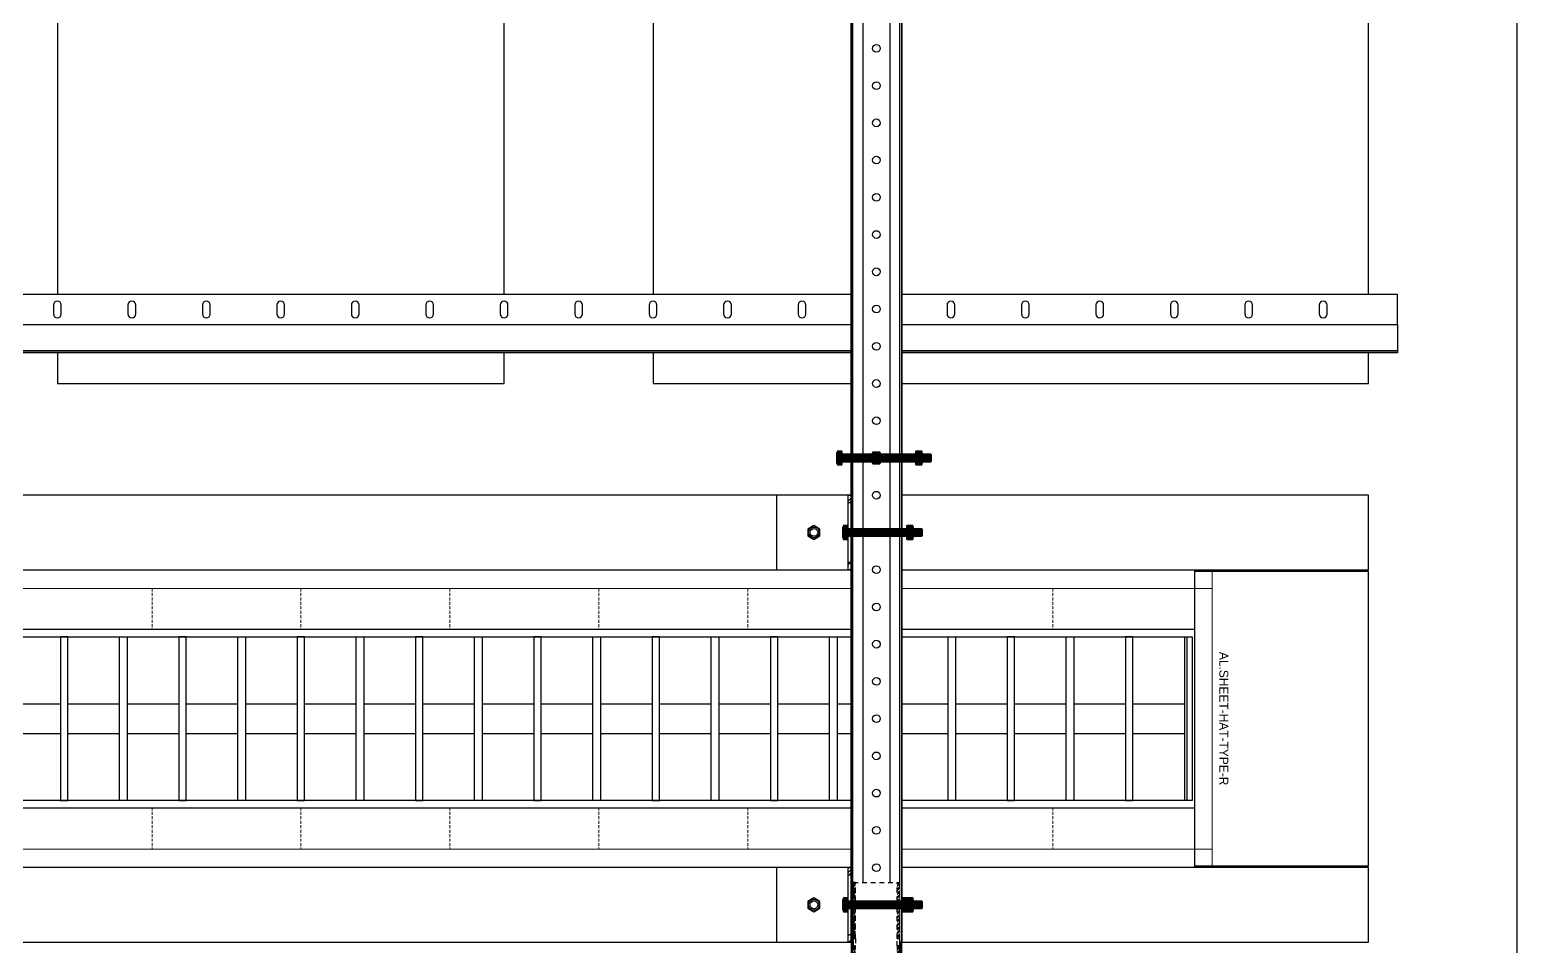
# Model space of a CAD drawing. Header units: millimetres. Extents: x -962357 to -591296, y -223672 to 59420.
# Drawn here: x -727749 to -726750, y -174597 to -173981 of the extents above; entities that cross this region are included whole.
import ezdxf
from ezdxf.enums import TextEntityAlignment as Align

# ---------------------------------------------------------------- set-up
doc = ezdxf.new("R2010")
doc.units = ezdxf.units.MM
doc.linetypes.add('DPA_Hidden 50', pattern=[3, 2, -1])
doc.linetypes.add('TA_HL_000.90000', pattern=[5.85, 3.195, -2.655])
for name, color, linetype in [('000 - H A T C H', 8, 'Continuous'), ('000 - WIPEOUT', 250, 'Continuous'), ('001 - ASCESSORIES', 251, 'Continuous'), ('A04_TUBE SERIES', 2, 'Continuous'), ('A11_ALU.SOLID SHEET', 2, 'Continuous')]:
    doc.layers.add(name, color=color, linetype=linetype)
doc.layers.add('A-GLAZ-CURT', color=2, linetype='Continuous', lineweight=9)
pattern_1 = [(135, (45431.8018, -77824.1695), (-1.325825215, -1.325825215), []), (135, (45431.8018, -77823.2856), (-1.325825215, -1.325825215), [])]
pattern_2 = [(110, (-0.5, 0), (-0.939693, -0.34202), []), (110, (-0.2012, 0.6409), (-0.939693, -0.34202), [1.25, -0.25, 0, -0.25])]

# ---------------------------------------------------------------- blocks, each defined once
blk = doc.blocks.new('*U4863')
at = {"color": 3}
blk.add_wipeout([(-875, -50), (875, -50), (875, -350), (-875, -350)], dxfattribs=at).dxf.layer = '000 - WIPEOUT'
at = {"layer": 'A11_ALU.SOLID SHEET', "color": 0, "linetype": 'ByBlock'}
blk.add_lwpolyline([(-875, -350), (875, -350), (875, -50), (-875, -50)], close=True, dxfattribs=at)
blk = doc.blocks.new('*U4869')
blk.add_wipeout([(875, 250), (875, 730.5), (-875, 730.5), (-875, 250)]).dxf.layer = '000 - WIPEOUT'
at = {"layer": 'A11_ALU.SOLID SHEET', "color": 0}
blk.add_lwpolyline([(875, 250), (875, 730.5), (-875, 730.5), (-875, 250)], close=True, dxfattribs=at)
blk = doc.blocks.new('*U4621')
at = {"color": 1}
blk.add_wipeout([(600, -60), (-600, -60), (-600, 60), (600, 60)], dxfattribs=at).dxf.layer = '000 - WIPEOUT'
at = {"layer": '001 - ASCESSORIES', "color": 0}
blk.add_lwpolyline([(600, -60), (-600, -60), (-600, 60), (600, 60)], close=True, dxfattribs=at)
at = {"layer": '001 - ASCESSORIES'}
for points in [[(595, -55), (-595, -55), (-595, 55), (595, 55)], [(-161.43, -55), (-156.43, -55), (-156.43, 55), (-161.43, 55)], [(-116.7, -55), (-121.7, -55), (-121.7, 55), (-116.7, 55)], [(-81.97, -55), (-76.97, -55), (-76.97, 55), (-81.97, 55)], [(-37.23, -55), (-42.23, -55), (-42.23, 55), (-37.23, 55)], [(-2.5, -55), (2.5, -55), (2.5, 55), (-2.5, 55)], [(42.23, -55), (37.23, -55), (37.23, 55), (42.23, 55)], [(76.97, -55), (81.97, -55), (81.97, 55), (76.97, 55)], [(121.7, -55), (116.7, -55), (116.7, 55), (121.7, 55)], [(156.43, -55), (161.43, -55), (161.43, 55), (156.43, 55)], [(201.17, -55), (196.17, -55), (196.17, 55), (201.17, 55)], [(235.9, -55), (240.9, -55), (240.9, 55), (235.9, 55)], [(280.63, -55), (275.63, -55), (275.63, 55), (280.63, 55)], [(315.37, -55), (320.37, -55), (320.37, 55), (315.37, 55)], [(360.1, -55), (355.1, -55), (355.1, 55), (360.1, 55)], [(394.83, -55), (399.83, -55), (399.83, 55), (394.83, 55)], [(439.57, -55), (434.57, -55), (434.57, 55), (439.57, 55)], [(474.3, -55), (479.3, -55), (479.3, 55), (474.3, 55)], [(519.03, -55), (514.03, -55), (514.03, 55), (519.03, 55)], [(553.77, -55), (558.77, -55), (558.77, 55), (553.77, 55)], [(598.5, -55), (593.5, -55), (593.5, 55), (598.5, 55)]]:
    blk.add_lwpolyline(points, close=True, dxfattribs=at)
for points in [[(-196.17, 10), (-161.43, 10)], [(-156.43, 10), (-121.7, 10)], [(-116.7, 10), (-81.97, 10)], [(-76.97, 10), (-42.23, 10)], [(-37.23, 10), (-2.5, 10)], [(2.5, 10), (37.23, 10)], [(42.23, 10), (76.97, 10)], [(81.97, 10), (116.7, 10)], [(121.7, 10), (156.43, 10)], [(161.43, 10), (196.17, 10)], [(201.17, 10), (235.9, 10)], [(240.9, 10), (275.63, 10)], [(280.63, 10), (315.37, 10)], [(320.37, 10), (355.1, 10)], [(360.1, 10), (394.83, 10)], [(399.83, 10), (434.57, 10)], [(439.57, 10), (474.3, 10)], [(479.3, 10), (514.03, 10)], [(519.03, 10), (553.77, 10)], [(558.77, 10), (593.5, 10)], [(-196.17, -10), (-161.43, -10)], [(-156.43, -10), (-121.7, -10)], [(-116.7, -10), (-81.97, -10)], [(-76.97, -10), (-42.23, -10)], [(-37.23, -10), (-2.5, -10)], [(2.5, -10), (37.23, -10)], [(42.23, -10), (76.97, -10)], [(81.97, -10), (116.7, -10)], [(121.7, -10), (156.43, -10)], [(161.43, -10), (196.17, -10)], [(201.17, -10), (235.9, -10)], [(240.9, -10), (275.63, -10)], [(280.63, -10), (315.37, -10)], [(320.37, -10), (355.1, -10)], [(360.1, -10), (394.83, -10)], [(399.83, -10), (434.57, -10)], [(439.57, -10), (474.3, -10)], [(479.3, -10), (514.03, -10)], [(519.03, -10), (553.77, -10)], [(558.77, -10), (593.5, -10)]]:
    blk.add_lwpolyline(points, dxfattribs=at)
blk = doc.blocks.new('*U4851')
blk.add_attdef('EXTR.OVL-LENGTH_', (-25, -59.09), '', height=5)
blk.add_wipeout([(-25, 0), (25, 0), (25, 1682.25), (-25, 1682.25)]).dxf.layer = '000 - WIPEOUT'
at = {"layer": 'A04_TUBE SERIES', "color": 0}
blk.add_lwpolyline([(-25, 0), (25, 0), (25, 1682.25), (-25, 1682.25)], close=True, dxfattribs=at)
blk = doc.blocks.new('*U4852')
blk.add_attdef('EXTR.OVL-LENGTH_', (-25, -59.09), '', height=5)
blk.add_wipeout([(-25, 0), (25, 0), (25, 1682.25), (-25, 1682.25)]).dxf.layer = '000 - WIPEOUT'
at = {"layer": 'A04_TUBE SERIES', "color": 0}
blk.add_lwpolyline([(-25, 0), (25, 0), (25, 1682.25), (-25, 1682.25)], close=True, dxfattribs=at)
blk = doc.blocks.new('*U4888')
at = {"layer": 'A11_ALU.SOLID SHEET', "color": 0}
blk.add_lwpolyline([(117, -98.8), (117, 98.8), (0, 98.8), (0, -98.8)], close=True, dxfattribs=at)
at = {"layer": 'Defpoints', "color": 250}
blk.add_point((0, 0), dxfattribs=at)
blk.add_text('AL.SHEET-HAT-TYPE-R', height=6, rotation=270, dxfattribs=at).set_placement((15, 0), align=Align.BOTTOM_CENTER)
blk = doc.blocks.new('*U4925')
blk.add_wipeout([(-800, 0), (800, 0), (800, 39), (-800, 39)]).dxf.layer = '000 - WIPEOUT'
at = {"color": 2}
blk.add_lwpolyline([(-800, 39), (800, 39), (800, 37.8), (-800, 37.8)], close=True, dxfattribs=at)
at = {"color": 1}
blk.add_lwpolyline([(-800, 37.8), (800, 37.8), (800, 20), (-800, 20)], close=True, dxfattribs=at)
blk.add_lwpolyline([(-800, 0), (800, 0), (800, 20), (-800, 20)], close=True)
for points in [[(-747.4, 13, 1), (-752.6, 13), (-752.6, 7, 1), (-747.4, 7)], [(-697.4, 13, 1), (-702.6, 13), (-702.6, 7, 1), (-697.4, 7)], [(-647.4, 13, 1), (-652.6, 13), (-652.6, 7, 1), (-647.4, 7)], [(-597.4, 13, 1), (-602.6, 13), (-602.6, 7, 1), (-597.4, 7)], [(-547.4, 13, 1), (-552.6, 13), (-552.6, 7, 1), (-547.4, 7)], [(-497.4, 13, 1), (-502.6, 13), (-502.6, 7, 1), (-497.4, 7)], [(-447.4, 13, 1), (-452.6, 13), (-452.6, 7, 1), (-447.4, 7)], [(-397.4, 13, 1), (-402.6, 13), (-402.6, 7, 1), (-397.4, 7)], [(-347.4, 13, 1), (-352.6, 13), (-352.6, 7, 1), (-347.4, 7)], [(-297.4, 13, 1), (-302.6, 13), (-302.6, 7, 1), (-297.4, 7)], [(-247.4, 13, 1), (-252.6, 13), (-252.6, 7, 1), (-247.4, 7)], [(-197.4, 13, 1), (-202.6, 13), (-202.6, 7, 1), (-197.4, 7)], [(-147.4, 13, 1), (-152.6, 13), (-152.6, 7, 1), (-147.4, 7)], [(-97.4, 13, 1), (-102.6, 13), (-102.6, 7, 1), (-97.4, 7)], [(-47.4, 13, 1), (-52.6, 13), (-52.6, 7, 1), (-47.4, 7)], [(2.6, 13, 1), (-2.6, 13), (-2.6, 7, 1), (2.6, 7)], [(52.6, 13, 1), (47.4, 13), (47.4, 7, 1), (52.6, 7)], [(102.6, 13, 1), (97.4, 13), (97.4, 7, 1), (102.6, 7)]]:
    blk.add_lwpolyline(points, format="xyb", close=True, dxfattribs=at)
blk = doc.blocks.new('000 - ASSCESSORIES_FAMELINE_GALV.BRACKET_FITTING_U-PROFILE_CC-01_TOP_VIEW')
at = {"color": 6}
blk.add_wipeout([(1500, -17), (-1500, -17), (-1500, 17), (1500, 17)], dxfattribs=at).dxf.layer = '000 - WIPEOUT'
at = {"layer": '001 - ASCESSORIES', "color": 0, "linetype": 'ByBlock'}
for p, q in [((1500, 15.8), (-1500, 15.8)), ((1500, -15.8), (-1500, -15.8))]:
    blk.add_line(p, q, dxfattribs=at)
at = {"layer": '001 - ASCESSORIES', "color": 1}
blk.add_lwpolyline([(1500, 17), (1500, -17), (-1500, -17), (-1500, 17)], close=True, dxfattribs=at)
at = {"layer": '001 - ASCESSORIES', "color": 0, "linetype": 'ByBlock'}
for points in [[(-1500, 17), (-1500, 9), (1500, 9), (1500, 17)], [(-1500, -9), (-1500, -17), (1500, -17), (1500, -9)]]:
    blk.add_lwpolyline(points, close=True, dxfattribs=at)
at = {"layer": '001 - ASCESSORIES', "color": 1, "linetype": 'Continuous'}
for centre in [(900, 0), (925, 0), (950, 0), (975, 0), (1000, 0), (1025, 0), (1050, 0), (1075, 0), (1100, 0), (1125, 0), (1150, 0), (1175, 0), (1200, 0), (1225, 0), (1250, 0), (1275, 0), (1300, 0), (1325, 0), (1350, 0), (1375, 0), (1400, 0), (1425, 0), (1450, 0), (1475, 0), (1500, 0)]:
    blk.add_circle(centre, 2.6, dxfattribs=at)
blk = doc.blocks.new('000 - ASSCESSORIES_FAMELINE_GALV._SPICE-FOR_CC-01_TOP_VIEW')
blk.add_wipeout([(-40, 15.5), (40, 15.5), (40, -15.5), (-40, -15.5)]).dxf.layer = '000 - WIPEOUT'
at = {"layer": '000 - H A T C H'}
h = blk.add_hatch(dxfattribs=at)
h.set_pattern_fill('ANSI32', color=8, scale=5, angle=90)
h.set_pattern_definition(pattern_1)
h.paths.add_polyline_path([(-27.5, 14), (-27.5, 15.5), (-40, 15.5), (-40, 14)])
h.paths.add_polyline_path([(-2.5, 14), (-2.5, 15.5), (-22.5, 15.5), (-22.5, 14)])
h.paths.add_polyline_path([(27.5, 15.5), (27.5, 14), (40, 14), (40, 15.5)])
h.paths.add_polyline_path([(22.5, 14), (22.5, 15.5), (2.5, 15.5), (2.5, 14)])
h = blk.add_hatch(dxfattribs=at)
h.set_pattern_fill('ANSI32', color=8, scale=5, angle=90)
h.set_pattern_definition(pattern_1)
h.paths.add_polyline_path([(-27.5, -15.5), (-27.5, -14), (-40, -14), (-40, -15.5)])
h.paths.add_polyline_path([(-2.5, -15.5), (-2.5, -14), (-22.5, -14), (-22.5, -15.5)])
h.paths.add_polyline_path([(27.5, -14), (27.5, -15.5), (40, -15.5), (40, -14)])
h.paths.add_polyline_path([(22.5, -15.5), (22.5, -14), (2.5, -14), (2.5, -15.5)])
at = {"layer": '001 - ASCESSORIES', "color": 0, "linetype": 'ByBlock'}
for points in [[(-40, 15.5), (40, 15.5), (40, -15.5), (-40, -15.5)], [(-27.5, 14), (-27.5, 15.5), (-40, 15.5), (-40, 14)], [(-27.5, 15.5), (-22.5, 15.5), (-22.5, 14), (-27.5, 14)], [(-2.5, 14), (-2.5, 15.5), (-22.5, 15.5), (-22.5, 14)], [(-2.5, 15.5), (2.5, 15.5), (2.5, 14), (-2.5, 14)], [(22.5, 14), (22.5, 15.5), (2.5, 15.5), (2.5, 14)], [(22.5, 15.5), (27.5, 15.5), (27.5, 14), (22.5, 14)], [(27.5, 15.5), (27.5, 14), (40, 14), (40, 15.5)], [(-27.5, -15.5), (-27.5, -14), (-40, -14), (-40, -15.5)], [(-27.5, -14), (-22.5, -14), (-22.5, -15.5), (-27.5, -15.5)], [(-2.5, -15.5), (-2.5, -14), (-22.5, -14), (-22.5, -15.5)], [(-2.5, -14), (2.5, -14), (2.5, -15.5), (-2.5, -15.5)], [(2.5, -14), (22.5, -14), (22.5, -15.5), (2.5, -15.5)], [(22.5, -14), (27.5, -14), (27.5, -15.5), (22.5, -15.5)], [(27.5, -14), (40, -14), (40, -15.5), (27.5, -15.5)]]:
    blk.add_lwpolyline(points, close=True, dxfattribs=at)
blk = doc.blocks.new('*U4733')
at = {"layer": '001 - ASCESSORIES', "color": 0, "linetype": 'ByBlock', "rotation": 90}
blk.add_blockref('000 - ASSCESSORIES_FAMELINE_GALV._SPICE-FOR_CC-01_TOP_VIEW', (0, 0), dxfattribs=at)
blk = doc.blocks.new('*U4662')
at = {"color": 1}
for p, q in [((-3.46, 4.5), (3.46, 4.5)), ((-3.46, 0), (3.46, 0))]:
    blk.add_line(p, q, dxfattribs=at)
at = {"color": 0}
for points in [[(-2.31, 4.21, 0.249893), (-4.62, 4.21), (-4.62, 0.29, 0.249893), (-2.31, 0.29)], [(2.31, 4.21, 0.062422), (0, 4.5, 0.062422), (-2.31, 4.21), (-2.31, 0.29, 0.061692), (0, 0, 0.061692), (2.31, 0.29)], [(4.62, 4.21, 0.249893), (2.31, 4.21), (2.31, 0.29, 0.249893), (4.62, 0.29)]]:
    blk.add_lwpolyline(points, format="xyb", close=True, dxfattribs=at)
blk = doc.blocks.new('*U4707')
at = {"layer": '000 - H A T C H'}
h = blk.add_hatch(color=250, dxfattribs=at)
h.dxf.hatch_style = 1
edge = h.paths.add_edge_path()
edge.add_line((0.29, 4.62), (4.21, 4.62))
edge.add_arc((2.05, 3.46), 2.45, 0, 28.06093, ccw=False)
edge.add_line((4.5, 3.46), (4.5, 0.01))
edge.add_arc((-4.86, 0), 9.36, -0.02392, 0.02392, ccw=False)
edge.add_line((4.5, 0), (4.5, 0))
edge.add_arc((-4.86, 0), 9.36, -0.02392, 0.02392, ccw=False)
edge.add_line((4.5, -0.01), (4.5, -3.46))
edge.add_arc((2.05, -3.46), 2.45, -28.06093, 0, ccw=False)
edge.add_line((4.21, -4.62), (0.29, -4.62))
edge.add_arc((2.45, -3.46), 2.45, 180, 208.06093, ccw=False)
edge.add_line((0, -3.46), (0, 3.46))
edge.add_arc((2.45, 3.46), 2.45, 151.93907, 180, ccw=False)
at = {"layer": '001 - ASCESSORIES', "color": 0, "rotation": 270}
blk.add_blockref('*U4662', (0, 0), dxfattribs=at)
blk = doc.blocks.new('*U4682')
at = {"color": 1}
for p, q in [((-3.46, 3.5), (3.46, 3.5)), ((-3.46, 0), (3.46, 0))]:
    blk.add_line(p, q, dxfattribs=at)
at = {"color": 0}
for points in [[(-2.31, 3.21, 0.249855), (-4.62, 3.21), (-4.62, 0.29, 0.249855), (-2.31, 0.29)], [(2.31, 3.21, 0.062432), (0, 3.5, 0.062432), (-2.31, 3.21), (-2.31, 0.29, 0.061701), (0, 0, 0.061701), (2.31, 0.29)], [(4.62, 3.21, 0.249855), (2.31, 3.21), (2.31, 0.29, 0.249855), (4.62, 0.29)]]:
    blk.add_lwpolyline(points, format="xyb", close=True, dxfattribs=at)
blk = doc.blocks.new('*U4693')
at = {"layer": '000 - H A T C H'}
h = blk.add_hatch(dxfattribs=at)
h.set_pattern_fill('ANSI35', color=8, scale=4, angle=65)
h.set_pattern_definition(pattern_2)
h.paths.add_polyline_path([(0, -2.5), (44.5, -2.5), (44.5, 2.5), (0, 2.5)])
at = {"color": 8}
blk.add_line((44.5, -2.5), (44.5, 2.5), dxfattribs=at)
at = {"color": 1}
blk.add_lwpolyline([(44.5, 2.5), (0, 2.5), (0, -2.5), (44.5, -2.5), (45, -2), (45, 2)], close=True, dxfattribs=at)
blk = doc.blocks.new('*U4734')
at = {"layer": '000 - H A T C H'}
h = blk.add_hatch(color=250, dxfattribs=at)
h.dxf.hatch_style = 1
edge = h.paths.add_edge_path()
edge.add_line((-0.29, -4.62), (-3.21, -4.62))
edge.add_arc((-1.05, -3.46), 2.45, 180, 208.05689, ccw=False)
edge.add_line((-3.5, -3.46), (-3.5, -0.01))
edge.add_arc((5.86, 0), 9.36, 179.97608, 180.02392, ccw=False)
edge.add_line((-3.5, 0), (-3.5, 0))
edge.add_arc((5.86, 0), 9.36, 179.97608, 180.02392, ccw=False)
edge.add_line((-3.5, 0.01), (-3.5, 3.46))
edge.add_arc((-1.05, 3.46), 2.45, 151.94311, 180, ccw=False)
edge.add_line((-3.21, 4.62), (-0.29, 4.62))
edge.add_arc((-2.45, 3.46), 2.45, 360, 388.05689, ccw=False)
edge.add_line((0, 3.46), (0, -3.46))
edge.add_arc((-2.45, -3.46), 2.45, 331.94311, 360, ccw=False)
blk.add_blockref('*U4693', (0, 0))
at = {"layer": '001 - ASCESSORIES', "rotation": 90}
blk.add_blockref('*U4682', (0, 0), dxfattribs=at)
blk = doc.blocks.new('*U4735')
at = {"layer": '001 - ASCESSORIES', "rotation": 270}
for name, p in [('*U4734', (0, 0)), ('*U4707', (0, -37.2))]:
    blk.add_blockref(name, p, dxfattribs=at)
blk = doc.blocks.new('*U4907')
at = {"layer": '001 - ASCESSORIES'}
blk.add_lwpolyline([(2020, 17), (1500, 17), (1500, -17), (2020, -17)], close=True, dxfattribs=at)
at = {"layer": '001 - ASCESSORIES', "color": 0}
blk.add_lwpolyline([(2020, 16.2), (1500, 16.2), (1500, -16.2), (2020, -16.2)], close=True, dxfattribs=at)
at = {"layer": '001 - ASCESSORIES', "color": 0, "linetype": 'ByBlock'}
blk.add_blockref('000 - ASSCESSORIES_FAMELINE_GALV.BRACKET_FITTING_U-PROFILE_CC-01_TOP_VIEW', (0, 0), dxfattribs=at)
at = {"layer": '001 - ASCESSORIES', "linetype": 'TA_HL_000.90000', "rotation": 90}
blk.add_blockref('*U4733', (1500, 0), dxfattribs=at)
blk.add_blockref('*U4735', (1475, 17))
blk = doc.blocks.new('*U4663')
at = {"layer": '001 - ASCESSORIES', "color": 0}
blk.add_lwpolyline([(4.62, 0), (2.31, 4), (-2.31, 4), (-4.62, 0), (-2.31, -4), (2.31, -4)], close=True, dxfattribs=at)
at = {"layer": '001 - ASCESSORIES', "color": 8}
blk.add_circle((0, 0), 3.85, dxfattribs=at)
at = {"layer": '001 - ASCESSORIES', "color": 0}
blk.add_circle((0, 0), 2.6, dxfattribs=at)
blk = doc.blocks.new('*U4664')
at = {"layer": '000 - H A T C H'}
h = blk.add_hatch(color=250, dxfattribs=at)
h.dxf.hatch_style = 1
h.paths.add_polyline_path([(4, -2.31), (4, 2.31), (0, 4.62), (-4, 2.31), (-4, -2.31), (0, -4.62)])
h.paths.add_polyline_path([(0, -2.6, -1), (0, 2.6, -1)], flags=16)
at = {"layer": '001 - ASCESSORIES', "color": 0, "rotation": 270}
blk.add_blockref('*U4663', (0, 0), dxfattribs=at)
blk = doc.blocks.new('*U4696')
at = {"layer": '000 - H A T C H'}
h = blk.add_hatch(dxfattribs=at)
h.set_pattern_fill('ANSI35', color=8, scale=4, angle=65)
h.set_pattern_definition(pattern_2)
h.paths.add_polyline_path([(0, -2.5), (59.5, -2.5), (59.5, 2.5), (0, 2.5)])
at = {"color": 8}
blk.add_line((59.5, -2.5), (59.5, 2.5), dxfattribs=at)
at = {"color": 1}
blk.add_lwpolyline([(59.5, 2.5), (0, 2.5), (0, -2.5), (59.5, -2.5), (60, -2), (60, 2)], close=True, dxfattribs=at)
blk = doc.blocks.new('*U4748')
at = {"layer": '000 - H A T C H'}
h = blk.add_hatch(color=250, dxfattribs=at)
h.dxf.hatch_style = 1
edge = h.paths.add_edge_path()
edge.add_line((-0.29, -4.62), (-3.21, -4.62))
edge.add_arc((-1.05, -3.46), 2.45, 180, 208.05689, ccw=False)
edge.add_line((-3.5, -3.46), (-3.5, -0.01))
edge.add_arc((5.86, 0), 9.36, 179.97608, 180.02392, ccw=False)
edge.add_line((-3.5, 0), (-3.5, 0))
edge.add_arc((5.86, 0), 9.36, 179.97608, 180.02392, ccw=False)
edge.add_line((-3.5, 0.01), (-3.5, 3.46))
edge.add_arc((-1.05, 3.46), 2.45, 151.94311, 180, ccw=False)
edge.add_line((-3.21, 4.62), (-0.29, 4.62))
edge.add_arc((-2.45, 3.46), 2.45, 360, 388.05689, ccw=False)
edge.add_line((0, 3.46), (0, -3.46))
edge.add_arc((-2.45, -3.46), 2.45, 331.94311, 360, ccw=False)
blk.add_blockref('*U4696', (0, 0))
at = {"layer": '001 - ASCESSORIES', "rotation": 90}
blk.add_blockref('*U4682', (0, 0), dxfattribs=at)
blk = doc.blocks.new('*U4821')
at = {"layer": '001 - ASCESSORIES'}
blk.add_blockref('*U4748', (-23, 0), dxfattribs=at)
at = {"layer": '001 - ASCESSORIES', "color": 2}
for rotation in [90, 90, 270, 270]:
    blk.add_blockref('*U4664', (0, 0), dxfattribs=dict(at, rotation=rotation))
at = {"layer": '001 - ASCESSORIES', "color": 1}
blk.add_blockref('*U4707', (26.2, 0), dxfattribs=at)
blk = doc.blocks.new('000 - ASSCESSORIES_FAMELINE_AL.EXTR._L-PROFILE_50x68mm._non-code_TOP_VIEW')
blk.add_wipeout([(-50, -25), (0, -25), (0, 25), (-50, 25)]).dxf.layer = '000 - WIPEOUT'
at = {"layer": '000 - H A T C H'}
h = blk.add_hatch(dxfattribs=at)
h.set_pattern_fill('ANSI32', color=8, scale=0.5)
h.set_pattern_definition([(45, (-14193.569, 11847.092), (-3.367596, 3.367596), []), (45, (-14191.324, 11847.092), (-3.367596, 3.367596), [])])
h.paths.add_polyline_path([(-2, 20), (0, 20), (0, 25), (-2, 25)])
h.paths.add_polyline_path([(0, -20), (-2, -20), (-2, -25), (0, -25)])
at = {"layer": '001 - ASCESSORIES', "color": 0}
for p, q in [((0, 20), (-2, 20)), ((-2, -20), (0, -20))]:
    blk.add_line(p, q, dxfattribs=at)
at = {"layer": '001 - ASCESSORIES', "color": 1}
blk.add_line((-2, -20), (-2, 20), dxfattribs=at)
at = {"layer": '001 - ASCESSORIES'}
blk.add_lwpolyline([(-50, -25), (0, -25), (0, 25), (-50, 25)], close=True, dxfattribs=at)
at = {"layer": '001 - ASCESSORIES', "color": 0}
for points in [[(-2, 25), (0, 25), (0, 20), (-2, 20)], [(-2, -20), (0, -20), (0, -25), (-2, -25)]]:
    blk.add_lwpolyline(points, close=True, dxfattribs=at)
at = {"layer": '001 - ASCESSORIES', "color": 1}
blk.add_circle((-25, 0), 2.6, dxfattribs=at)
blk = doc.blocks.new('*U4738')
at = {"layer": '001 - ASCESSORIES', "color": 0}
blk.add_blockref('000 - ASSCESSORIES_FAMELINE_AL.EXTR._L-PROFILE_50x68mm._non-code_TOP_VIEW', (0, 0), dxfattribs=at)
blk = doc.blocks.new('*U4683')
blk.add_circle((0, 0), 3.66)
at = {"layer": '001 - ASCESSORIES', "color": 0}
blk.add_lwpolyline([(4.62, 0), (2.31, 4), (-2.31, 4), (-4.62, 0), (-2.31, -4), (2.31, -4)], close=True, dxfattribs=at)
at = {"layer": '001 - ASCESSORIES', "color": 8}
blk.add_circle((0, 0), 3.85, dxfattribs=at)
blk = doc.blocks.new('*U4715')
at = {"layer": '001 - ASCESSORIES', "rotation": 90}
blk.add_blockref('*U4683', (0, 0), dxfattribs=at)
blk = doc.blocks.new('*U4751')
at = {"layer": '001 - ASCESSORIES'}
blk.add_blockref('*U4715', (0, 0), dxfattribs=at)
blk = doc.blocks.new('*U4694')
at = {"layer": '000 - H A T C H'}
h = blk.add_hatch(dxfattribs=at)
h.set_pattern_fill('ANSI35', color=8, scale=4, angle=65)
h.set_pattern_definition(pattern_2)
h.paths.add_polyline_path([(0, -2.5), (49.5, -2.5), (49.5, 2.5), (0, 2.5)])
at = {"color": 8}
blk.add_line((49.5, -2.5), (49.5, 2.5), dxfattribs=at)
at = {"color": 1}
blk.add_lwpolyline([(49.5, 2.5), (0, 2.5), (0, -2.5), (49.5, -2.5), (50, -2), (50, 2)], close=True, dxfattribs=at)
blk = doc.blocks.new('*U4746')
at = {"layer": '000 - H A T C H'}
h = blk.add_hatch(color=250, dxfattribs=at)
h.dxf.hatch_style = 1
edge = h.paths.add_edge_path()
edge.add_line((-0.29, -4.62), (-3.21, -4.62))
edge.add_arc((-1.05, -3.46), 2.45, 180, 208.05689, ccw=False)
edge.add_line((-3.5, -3.46), (-3.5, -0.01))
edge.add_arc((5.86, 0), 9.36, 179.97608, 180.02392, ccw=False)
edge.add_line((-3.5, 0), (-3.5, 0))
edge.add_arc((5.86, 0), 9.36, 179.97608, 180.02392, ccw=False)
edge.add_line((-3.5, 0.01), (-3.5, 3.46))
edge.add_arc((-1.05, 3.46), 2.45, 151.94311, 180, ccw=False)
edge.add_line((-3.21, 4.62), (-0.29, 4.62))
edge.add_arc((-2.45, 3.46), 2.45, 360, 388.05689, ccw=False)
edge.add_line((0, 3.46), (0, -3.46))
edge.add_arc((-2.45, -3.46), 2.45, 331.94311, 360, ccw=False)
blk.add_blockref('*U4694', (0, 0))
at = {"layer": '001 - ASCESSORIES', "rotation": 90}
blk.add_blockref('*U4682', (0, 0), dxfattribs=at)
blk = doc.blocks.new('*U4752')
at = {"layer": '001 - ASCESSORIES'}
for name, p in [('*U4746', (0, 0)), ('*U4707', (39.2, -0.01))]:
    blk.add_blockref(name, p, dxfattribs=at)
blk = doc.blocks.new('*U4794')
at = {"color": 2}
blk.add_blockref('*U4738', (0, 0), dxfattribs=at)
for name, p in [('*U4751', (-25, 0)), ('*U4752', (-2, 0))]:
    blk.add_blockref(name, p)
blk = doc.blocks.new('*U4956')
blk.add_lwpolyline([(-1246.65, 550), (17930.33, 550), (17930.33, 4315), (-1246.65, 4315)], close=True)
blk.add_blockref('*U4621', (17113.5, 1330.5))
at = {"layer": 'A04_TUBE SERIES', "color": 0, "linetype": 'ByBlock', "rotation": 270}
for name, p in [('*U4851', (16148.25, 1455.5)), ('*U4852', (16148.25, 1205.5))]:
    blk.add_blockref(name, p, dxfattribs=at)
at = {"layer": 'A11_ALU.SOLID SHEET', "color": 0, "linetype": 'ByBlock', "rotation": 90}
blk.add_blockref('*U4863', (16900, 2430.5), dxfattribs=at)
at = {"layer": 'A11_ALU.SOLID SHEET', "color": 0, "linetype": 'ByBlock', "rotation": 270}
blk.add_blockref('*U4869', (17100, 2430.5), dxfattribs=at)
at = {"layer": 'A11_ALU.SOLID SHEET', "color": 1}
blk.add_blockref('*U4888', (17713.5, 1330.5), dxfattribs=at)
at = {"layer": '001 - ASCESSORIES', "linetype": 'ByBlock', "rotation": 180}
blk.add_blockref('*U4925', (17050, 1615.2), dxfattribs=at)
at = {"layer": '001 - ASCESSORIES', "linetype": 'ByBlock', "rotation": 270}
blk.add_blockref('*U4907', (17500, 2680.5), dxfattribs=at)
at = {"layer": '001 - ASCESSORIES', "linetype": 'ByBlock'}
for name, p in [('*U4821', (17500, 1505.5)), ('*U4794', (17483, 1455.5)), ('*U4794', (17483, 1205.5))]:
    blk.add_blockref(name, p, dxfattribs=at)
blk = doc.blocks.new('DPA_CP_Metal Ceiling Luminaire2 - Linear Luminaire-12437131-4160-01 UPPER PLATFORM LEVEL - REFLECTED CEILING PLAN')
at = {"layer": 'A-GLAZ-CURT'}
for p, q in [((-842129.95, 7249.03), (-840929.95, 7249.03)), ((-840929.95, 7249.03), (-842129.95, 7249.03)), ((-842129.95, 7249.03), (-840929.95, 7249.03)), ((-840929.95, 7249.03), (-840929.95, 6974.03)), ((-840929.95, 6974.03), (-840929.95, 7249.03)), ((-840929.95, 7211.53), (-840929.95, 6974.03)), ((-842129.95, 7199.03), (-840929.95, 7199.03)), ((-842129.95, 7024.03), (-840929.95, 7024.03)), ((-840929.95, 6974.03), (-842129.95, 6974.03)), ((-840929.95, 6974.03), (-842129.95, 6974.03)), ((-842129.95, 6974.03), (-840929.95, 6974.03))]:
    blk.add_line(p, q, dxfattribs=at)
at = {"layer": 'A-GLAZ-CURT', "linetype": 'DPA_Hidden 50'}
for p, q in [((-841629.95, 7199.03), (-841629.95, 7024.03)), ((-841529.95, 7199.03), (-841529.95, 7024.03)), ((-841429.95, 7199.03), (-841429.95, 7024.03)), ((-841329.95, 7199.03), (-841329.95, 7024.03)), ((-841229.95, 7199.03), (-841229.95, 7024.03)), ((-841129.95, 7199.03), (-841129.95, 7024.03)), ((-841024.95, 7199.03), (-841024.95, 7024.03))]:
    blk.add_line(p, q, dxfattribs=at)
blk = doc.blocks.new('DPA_CP_Metal Ceiling Panel1 - Horizontal with Gap-13938932-4160-01 UPPER PLATFORM LEVEL - REFLECTED CEILING PLAN')
at = {"layer": 'A-GLAZ-CURT'}
for p, q in [((-726968.95, 4774.03), (-726968.95, 5049.03)), ((-726968.95, 4774.03), (-726968.95, 5049.03)), ((-726968.95, 5049.03), (-726957.04, 5049.03)), ((-726968.95, 5049.03), (-726957.04, 5049.03)), ((-726968.95, 4774.03), (-726968.95, 5049.03)), ((-726957.04, 4774.03), (-726957.04, 5049.03)), ((-726957.04, 5049.03), (-726957.04, 4774.03)), ((-726957.04, 5049.03), (-726957.04, 4774.03)), ((-726968.95, 4999.03), (-726957.04, 4999.03)), ((-726968.95, 4824.03), (-726957.04, 4824.03)), ((-726968.95, 4774.03), (-726957.04, 4774.03)), ((-726957.04, 4774.03), (-726968.95, 4774.03)), ((-726957.04, 4774.03), (-726968.95, 4774.03))]:
    blk.add_line(p, q, dxfattribs=at)
blk = doc.blocks.new('*U701')
at = {"color": 3}
blk.add_wipeout([(-875, -50), (875, -50), (875, -350), (-875, -350)], dxfattribs=at).dxf.layer = '000 - WIPEOUT'
at = {"layer": 'A11_ALU.SOLID SHEET', "color": 0, "linetype": 'ByBlock'}
blk.add_lwpolyline([(-875, -350), (875, -350), (875, -50), (-875, -50)], close=True, dxfattribs=at)
blk = doc.blocks.new('*U481')
blk.add_wipeout([(875, 250), (875, 730.5), (-875, 730.5), (-875, 250)]).dxf.layer = '000 - WIPEOUT'
at = {"layer": 'A11_ALU.SOLID SHEET', "color": 0}
blk.add_lwpolyline([(875, 250), (875, 730.5), (-875, 730.5), (-875, 250)], close=True, dxfattribs=at)
blk = doc.blocks.new('*U453')
at = {"color": 1}
blk.add_wipeout([(600, -60), (-600, -60), (-600, 60), (600, 60)], dxfattribs=at).dxf.layer = '000 - WIPEOUT'
at = {"layer": '001 - ASCESSORIES', "color": 0}
blk.add_lwpolyline([(600, -60), (-600, -60), (-600, 60), (600, 60)], close=True, dxfattribs=at)
at = {"layer": '001 - ASCESSORIES'}
for points in [[(595, -55), (-595, -55), (-595, 55), (595, 55)], [(-161.43, -55), (-156.43, -55), (-156.43, 55), (-161.43, 55)], [(-116.7, -55), (-121.7, -55), (-121.7, 55), (-116.7, 55)], [(-81.97, -55), (-76.97, -55), (-76.97, 55), (-81.97, 55)], [(-37.23, -55), (-42.23, -55), (-42.23, 55), (-37.23, 55)], [(-2.5, -55), (2.5, -55), (2.5, 55), (-2.5, 55)], [(42.23, -55), (37.23, -55), (37.23, 55), (42.23, 55)], [(76.97, -55), (81.97, -55), (81.97, 55), (76.97, 55)], [(121.7, -55), (116.7, -55), (116.7, 55), (121.7, 55)], [(156.43, -55), (161.43, -55), (161.43, 55), (156.43, 55)], [(201.17, -55), (196.17, -55), (196.17, 55), (201.17, 55)], [(235.9, -55), (240.9, -55), (240.9, 55), (235.9, 55)], [(280.63, -55), (275.63, -55), (275.63, 55), (280.63, 55)], [(315.37, -55), (320.37, -55), (320.37, 55), (315.37, 55)], [(360.1, -55), (355.1, -55), (355.1, 55), (360.1, 55)], [(394.83, -55), (399.83, -55), (399.83, 55), (394.83, 55)], [(439.57, -55), (434.57, -55), (434.57, 55), (439.57, 55)], [(474.3, -55), (479.3, -55), (479.3, 55), (474.3, 55)], [(519.03, -55), (514.03, -55), (514.03, 55), (519.03, 55)], [(553.77, -55), (558.77, -55), (558.77, 55), (553.77, 55)], [(598.5, -55), (593.5, -55), (593.5, 55), (598.5, 55)]]:
    blk.add_lwpolyline(points, close=True, dxfattribs=at)
for points in [[(-196.17, 10), (-161.43, 10)], [(-156.43, 10), (-121.7, 10)], [(-116.7, 10), (-81.97, 10)], [(-76.97, 10), (-42.23, 10)], [(-37.23, 10), (-2.5, 10)], [(2.5, 10), (37.23, 10)], [(42.23, 10), (76.97, 10)], [(81.97, 10), (116.7, 10)], [(121.7, 10), (156.43, 10)], [(161.43, 10), (196.17, 10)], [(201.17, 10), (235.9, 10)], [(240.9, 10), (275.63, 10)], [(280.63, 10), (315.37, 10)], [(320.37, 10), (355.1, 10)], [(360.1, 10), (394.83, 10)], [(399.83, 10), (434.57, 10)], [(439.57, 10), (474.3, 10)], [(479.3, 10), (514.03, 10)], [(519.03, 10), (553.77, 10)], [(558.77, 10), (593.5, 10)], [(-196.17, -10), (-161.43, -10)], [(-156.43, -10), (-121.7, -10)], [(-116.7, -10), (-81.97, -10)], [(-76.97, -10), (-42.23, -10)], [(-37.23, -10), (-2.5, -10)], [(2.5, -10), (37.23, -10)], [(42.23, -10), (76.97, -10)], [(81.97, -10), (116.7, -10)], [(121.7, -10), (156.43, -10)], [(161.43, -10), (196.17, -10)], [(201.17, -10), (235.9, -10)], [(240.9, -10), (275.63, -10)], [(280.63, -10), (315.37, -10)], [(320.37, -10), (355.1, -10)], [(360.1, -10), (394.83, -10)], [(399.83, -10), (434.57, -10)], [(439.57, -10), (474.3, -10)], [(479.3, -10), (514.03, -10)], [(519.03, -10), (553.77, -10)], [(558.77, -10), (593.5, -10)]]:
    blk.add_lwpolyline(points, dxfattribs=at)
blk = doc.blocks.new('*U740')
blk.add_attdef('EXTR.OVL-LENGTH_', (-25, -59.09), '', height=5)
blk.add_wipeout([(-25, 0), (25, 0), (25, 1682.25), (-25, 1682.25)]).dxf.layer = '000 - WIPEOUT'
at = {"layer": 'A04_TUBE SERIES', "color": 0}
blk.add_lwpolyline([(-25, 0), (25, 0), (25, 1682.25), (-25, 1682.25)], close=True, dxfattribs=at)
blk = doc.blocks.new('*U741')
blk.add_attdef('EXTR.OVL-LENGTH_', (-25, -59.09), '', height=5)
blk.add_wipeout([(-25, 0), (25, 0), (25, 1682.25), (-25, 1682.25)]).dxf.layer = '000 - WIPEOUT'
at = {"layer": 'A04_TUBE SERIES', "color": 0}
blk.add_lwpolyline([(-25, 0), (25, 0), (25, 1682.25), (-25, 1682.25)], close=True, dxfattribs=at)
blk = doc.blocks.new('*U492')
at = {"layer": 'A11_ALU.SOLID SHEET', "color": 0}
blk.add_lwpolyline([(117, -98.8), (117, 98.8), (0, 98.8), (0, -98.8)], close=True, dxfattribs=at)
at = {"layer": 'Defpoints', "color": 250}
blk.add_point((0, 0), dxfattribs=at)
blk.add_text('AL.SHEET-HAT-TYPE-R', height=6, rotation=270, dxfattribs=at).set_placement((15, 0), align=Align.BOTTOM_CENTER)
blk = doc.blocks.new('*U539')
blk.add_wipeout([(-800, 0), (800, 0), (800, 39), (-800, 39)]).dxf.layer = '000 - WIPEOUT'
at = {"color": 2}
blk.add_lwpolyline([(-800, 39), (800, 39), (800, 37.8), (-800, 37.8)], close=True, dxfattribs=at)
at = {"color": 1}
blk.add_lwpolyline([(-800, 37.8), (800, 37.8), (800, 20), (-800, 20)], close=True, dxfattribs=at)
blk.add_lwpolyline([(-800, 0), (800, 0), (800, 20), (-800, 20)], close=True)
for points in [[(-747.4, 13, 1), (-752.6, 13), (-752.6, 7, 1), (-747.4, 7)], [(-697.4, 13, 1), (-702.6, 13), (-702.6, 7, 1), (-697.4, 7)], [(-647.4, 13, 1), (-652.6, 13), (-652.6, 7, 1), (-647.4, 7)], [(-597.4, 13, 1), (-602.6, 13), (-602.6, 7, 1), (-597.4, 7)], [(-547.4, 13, 1), (-552.6, 13), (-552.6, 7, 1), (-547.4, 7)], [(-497.4, 13, 1), (-502.6, 13), (-502.6, 7, 1), (-497.4, 7)], [(-447.4, 13, 1), (-452.6, 13), (-452.6, 7, 1), (-447.4, 7)], [(-397.4, 13, 1), (-402.6, 13), (-402.6, 7, 1), (-397.4, 7)], [(-347.4, 13, 1), (-352.6, 13), (-352.6, 7, 1), (-347.4, 7)], [(-297.4, 13, 1), (-302.6, 13), (-302.6, 7, 1), (-297.4, 7)], [(-247.4, 13, 1), (-252.6, 13), (-252.6, 7, 1), (-247.4, 7)], [(-197.4, 13, 1), (-202.6, 13), (-202.6, 7, 1), (-197.4, 7)], [(-147.4, 13, 1), (-152.6, 13), (-152.6, 7, 1), (-147.4, 7)], [(-97.4, 13, 1), (-102.6, 13), (-102.6, 7, 1), (-97.4, 7)], [(-47.4, 13, 1), (-52.6, 13), (-52.6, 7, 1), (-47.4, 7)], [(2.6, 13, 1), (-2.6, 13), (-2.6, 7, 1), (2.6, 7)], [(52.6, 13, 1), (47.4, 13), (47.4, 7, 1), (52.6, 7)], [(102.6, 13, 1), (97.4, 13), (97.4, 7, 1), (102.6, 7)]]:
    blk.add_lwpolyline(points, format="xyb", close=True, dxfattribs=at)
blk = doc.blocks.new('*U677')
at = {"layer": '001 - ASCESSORIES', "color": 0, "linetype": 'ByBlock', "rotation": 90}
blk.add_blockref('000 - ASSCESSORIES_FAMELINE_GALV._SPICE-FOR_CC-01_TOP_VIEW', (0, 0), dxfattribs=at)
blk = doc.blocks.new('*U349')
at = {"color": 1}
for p, q in [((-3.46, 4.5), (3.46, 4.5)), ((-3.46, 0), (3.46, 0))]:
    blk.add_line(p, q, dxfattribs=at)
at = {"color": 0}
for points in [[(-2.31, 4.21, 0.249893), (-4.62, 4.21), (-4.62, 0.29, 0.249893), (-2.31, 0.29)], [(2.31, 4.21, 0.062422), (0, 4.5, 0.062422), (-2.31, 4.21), (-2.31, 0.29, 0.061692), (0, 0, 0.061692), (2.31, 0.29)], [(4.62, 4.21, 0.249893), (2.31, 4.21), (2.31, 0.29, 0.249893), (4.62, 0.29)]]:
    blk.add_lwpolyline(points, format="xyb", close=True, dxfattribs=at)
blk = doc.blocks.new('*U667')
at = {"layer": '000 - H A T C H'}
h = blk.add_hatch(color=250, dxfattribs=at)
h.dxf.hatch_style = 1
edge = h.paths.add_edge_path()
edge.add_line((0.29, 4.62), (4.21, 4.62))
edge.add_arc((2.05, 3.46), 2.45, 0, 28.06093, ccw=False)
edge.add_line((4.5, 3.46), (4.5, 0.01))
edge.add_arc((-4.86, 0), 9.36, -0.02392, 0.02392, ccw=False)
edge.add_line((4.5, 0), (4.5, 0))
edge.add_arc((-4.86, 0), 9.36, -0.02392, 0.02392, ccw=False)
edge.add_line((4.5, -0.01), (4.5, -3.46))
edge.add_arc((2.05, -3.46), 2.45, -28.06093, 0, ccw=False)
edge.add_line((4.21, -4.62), (0.29, -4.62))
edge.add_arc((2.45, -3.46), 2.45, 180, 208.06093, ccw=False)
edge.add_line((0, -3.46), (0, 3.46))
edge.add_arc((2.45, 3.46), 2.45, 151.93907, 180, ccw=False)
at = {"layer": '001 - ASCESSORIES', "color": 0, "rotation": 270}
blk.add_blockref('*U349', (0, 0), dxfattribs=at)
blk = doc.blocks.new('*U351')
at = {"color": 1}
for p, q in [((-3.46, 3.5), (3.46, 3.5)), ((-3.46, 0), (3.46, 0))]:
    blk.add_line(p, q, dxfattribs=at)
at = {"color": 0}
for points in [[(-2.31, 3.21, 0.249855), (-4.62, 3.21), (-4.62, 0.29, 0.249855), (-2.31, 0.29)], [(2.31, 3.21, 0.062432), (0, 3.5, 0.062432), (-2.31, 3.21), (-2.31, 0.29, 0.061701), (0, 0, 0.061701), (2.31, 0.29)], [(4.62, 3.21, 0.249855), (2.31, 3.21), (2.31, 0.29, 0.249855), (4.62, 0.29)]]:
    blk.add_lwpolyline(points, format="xyb", close=True, dxfattribs=at)
blk = doc.blocks.new('*U362')
at = {"layer": '000 - H A T C H'}
h = blk.add_hatch(dxfattribs=at)
h.set_pattern_fill('ANSI35', color=8, scale=4, angle=65)
h.set_pattern_definition(pattern_2)
h.paths.add_polyline_path([(0, -2.5), (44.5, -2.5), (44.5, 2.5), (0, 2.5)])
at = {"color": 8}
blk.add_line((44.5, -2.5), (44.5, 2.5), dxfattribs=at)
at = {"color": 1}
blk.add_lwpolyline([(44.5, 2.5), (0, 2.5), (0, -2.5), (44.5, -2.5), (45, -2), (45, 2)], close=True, dxfattribs=at)
blk = doc.blocks.new('*U675')
at = {"layer": '000 - H A T C H'}
h = blk.add_hatch(color=250, dxfattribs=at)
h.dxf.hatch_style = 1
edge = h.paths.add_edge_path()
edge.add_line((-0.29, -4.62), (-3.21, -4.62))
edge.add_arc((-1.05, -3.46), 2.45, 180, 208.05689, ccw=False)
edge.add_line((-3.5, -3.46), (-3.5, -0.01))
edge.add_arc((5.86, 0), 9.36, 179.97608, 180.02392, ccw=False)
edge.add_line((-3.5, 0), (-3.5, 0))
edge.add_arc((5.86, 0), 9.36, 179.97608, 180.02392, ccw=False)
edge.add_line((-3.5, 0.01), (-3.5, 3.46))
edge.add_arc((-1.05, 3.46), 2.45, 151.94311, 180, ccw=False)
edge.add_line((-3.21, 4.62), (-0.29, 4.62))
edge.add_arc((-2.45, 3.46), 2.45, 360, 388.05689, ccw=False)
edge.add_line((0, 3.46), (0, -3.46))
edge.add_arc((-2.45, -3.46), 2.45, 331.94311, 360, ccw=False)
blk.add_blockref('*U362', (0, 0))
at = {"layer": '001 - ASCESSORIES', "rotation": 90}
blk.add_blockref('*U351', (0, 0), dxfattribs=at)
blk = doc.blocks.new('*U678')
at = {"layer": '001 - ASCESSORIES', "rotation": 270}
for name, p in [('*U675', (0, 0)), ('*U667', (0, -37.2))]:
    blk.add_blockref(name, p, dxfattribs=at)
blk = doc.blocks.new('*U521')
at = {"layer": '001 - ASCESSORIES'}
blk.add_lwpolyline([(2020, 17), (1500, 17), (1500, -17), (2020, -17)], close=True, dxfattribs=at)
at = {"layer": '001 - ASCESSORIES', "color": 0}
blk.add_lwpolyline([(2020, 16.2), (1500, 16.2), (1500, -16.2), (2020, -16.2)], close=True, dxfattribs=at)
at = {"layer": '001 - ASCESSORIES', "color": 0, "linetype": 'ByBlock'}
blk.add_blockref('000 - ASSCESSORIES_FAMELINE_GALV.BRACKET_FITTING_U-PROFILE_CC-01_TOP_VIEW', (0, 0), dxfattribs=at)
at = {"layer": '001 - ASCESSORIES', "linetype": 'TA_HL_000.90000', "rotation": 90}
blk.add_blockref('*U677', (1500, 0), dxfattribs=at)
blk.add_blockref('*U678', (1475, 17))
blk = doc.blocks.new('*U350')
at = {"layer": '001 - ASCESSORIES', "color": 0}
blk.add_lwpolyline([(4.62, 0), (2.31, 4), (-2.31, 4), (-4.62, 0), (-2.31, -4), (2.31, -4)], close=True, dxfattribs=at)
at = {"layer": '001 - ASCESSORIES', "color": 8}
blk.add_circle((0, 0), 3.85, dxfattribs=at)
at = {"layer": '001 - ASCESSORIES', "color": 0}
blk.add_circle((0, 0), 2.6, dxfattribs=at)
blk = doc.blocks.new('*U671')
at = {"layer": '000 - H A T C H'}
h = blk.add_hatch(color=250, dxfattribs=at)
h.dxf.hatch_style = 1
h.paths.add_polyline_path([(4, -2.31), (4, 2.31), (0, 4.62), (-4, 2.31), (-4, -2.31), (0, -4.62)])
h.paths.add_polyline_path([(0, -2.6, -1), (0, 2.6, -1)], flags=16)
at = {"layer": '001 - ASCESSORIES', "color": 0, "rotation": 270}
blk.add_blockref('*U350', (0, 0), dxfattribs=at)
blk = doc.blocks.new('*U365')
at = {"layer": '000 - H A T C H'}
h = blk.add_hatch(dxfattribs=at)
h.set_pattern_fill('ANSI35', color=8, scale=4, angle=65)
h.set_pattern_definition(pattern_2)
h.paths.add_polyline_path([(0, -2.5), (59.5, -2.5), (59.5, 2.5), (0, 2.5)])
at = {"color": 8}
blk.add_line((59.5, -2.5), (59.5, 2.5), dxfattribs=at)
at = {"color": 1}
blk.add_lwpolyline([(59.5, 2.5), (0, 2.5), (0, -2.5), (59.5, -2.5), (60, -2), (60, 2)], close=True, dxfattribs=at)
blk = doc.blocks.new('*U583')
at = {"layer": '000 - H A T C H'}
h = blk.add_hatch(color=250, dxfattribs=at)
h.dxf.hatch_style = 1
edge = h.paths.add_edge_path()
edge.add_line((-0.29, -4.62), (-3.21, -4.62))
edge.add_arc((-1.05, -3.46), 2.45, 180, 208.05689, ccw=False)
edge.add_line((-3.5, -3.46), (-3.5, -0.01))
edge.add_arc((5.86, 0), 9.36, 179.97608, 180.02392, ccw=False)
edge.add_line((-3.5, 0), (-3.5, 0))
edge.add_arc((5.86, 0), 9.36, 179.97608, 180.02392, ccw=False)
edge.add_line((-3.5, 0.01), (-3.5, 3.46))
edge.add_arc((-1.05, 3.46), 2.45, 151.94311, 180, ccw=False)
edge.add_line((-3.21, 4.62), (-0.29, 4.62))
edge.add_arc((-2.45, 3.46), 2.45, 360, 388.05689, ccw=False)
edge.add_line((0, 3.46), (0, -3.46))
edge.add_arc((-2.45, -3.46), 2.45, 331.94311, 360, ccw=False)
blk.add_blockref('*U365', (0, 0))
at = {"layer": '001 - ASCESSORIES', "rotation": 90}
blk.add_blockref('*U351', (0, 0), dxfattribs=at)
blk = doc.blocks.new('*U686')
at = {"layer": '001 - ASCESSORIES'}
blk.add_blockref('*U583', (-23, 0), dxfattribs=at)
at = {"layer": '001 - ASCESSORIES', "color": 2}
for rotation in [90, 90, 270, 270]:
    blk.add_blockref('*U671', (0, 0), dxfattribs=dict(at, rotation=rotation))
at = {"layer": '001 - ASCESSORIES', "color": 1}
blk.add_blockref('*U667', (26.2, 0), dxfattribs=at)
blk = doc.blocks.new('*U573')
at = {"layer": '001 - ASCESSORIES', "color": 0}
blk.add_blockref('000 - ASSCESSORIES_FAMELINE_AL.EXTR._L-PROFILE_50x68mm._non-code_TOP_VIEW', (0, 0), dxfattribs=at)
blk = doc.blocks.new('*U352')
blk.add_circle((0, 0), 3.66)
at = {"layer": '001 - ASCESSORIES', "color": 0}
blk.add_lwpolyline([(4.62, 0), (2.31, 4), (-2.31, 4), (-4.62, 0), (-2.31, -4), (2.31, -4)], close=True, dxfattribs=at)
at = {"layer": '001 - ASCESSORIES', "color": 8}
blk.add_circle((0, 0), 3.85, dxfattribs=at)
blk = doc.blocks.new('*U662')
at = {"layer": '001 - ASCESSORIES', "rotation": 90}
blk.add_blockref('*U352', (0, 0), dxfattribs=at)
blk = doc.blocks.new('*U569')
at = {"layer": '001 - ASCESSORIES'}
blk.add_blockref('*U662', (0, 0), dxfattribs=at)
blk = doc.blocks.new('*U363')
at = {"layer": '000 - H A T C H'}
h = blk.add_hatch(dxfattribs=at)
h.set_pattern_fill('ANSI35', color=8, scale=4, angle=65)
h.set_pattern_definition(pattern_2)
h.paths.add_polyline_path([(0, -2.5), (49.5, -2.5), (49.5, 2.5), (0, 2.5)])
at = {"color": 8}
blk.add_line((49.5, -2.5), (49.5, 2.5), dxfattribs=at)
at = {"color": 1}
blk.add_lwpolyline([(49.5, 2.5), (0, 2.5), (0, -2.5), (49.5, -2.5), (50, -2), (50, 2)], close=True, dxfattribs=at)
blk = doc.blocks.new('*U584')
at = {"layer": '000 - H A T C H'}
h = blk.add_hatch(color=250, dxfattribs=at)
h.dxf.hatch_style = 1
edge = h.paths.add_edge_path()
edge.add_line((-0.29, -4.62), (-3.21, -4.62))
edge.add_arc((-1.05, -3.46), 2.45, 180, 208.05689, ccw=False)
edge.add_line((-3.5, -3.46), (-3.5, -0.01))
edge.add_arc((5.86, 0), 9.36, 179.97608, 180.02392, ccw=False)
edge.add_line((-3.5, 0), (-3.5, 0))
edge.add_arc((5.86, 0), 9.36, 179.97608, 180.02392, ccw=False)
edge.add_line((-3.5, 0.01), (-3.5, 3.46))
edge.add_arc((-1.05, 3.46), 2.45, 151.94311, 180, ccw=False)
edge.add_line((-3.21, 4.62), (-0.29, 4.62))
edge.add_arc((-2.45, 3.46), 2.45, 360, 388.05689, ccw=False)
edge.add_line((0, 3.46), (0, -3.46))
edge.add_arc((-2.45, -3.46), 2.45, 331.94311, 360, ccw=False)
blk.add_blockref('*U363', (0, 0))
at = {"layer": '001 - ASCESSORIES', "rotation": 90}
blk.add_blockref('*U351', (0, 0), dxfattribs=at)
blk = doc.blocks.new('*U680')
at = {"layer": '001 - ASCESSORIES'}
for name, p in [('*U584', (0, 0)), ('*U667', (39.2, -0.01))]:
    blk.add_blockref(name, p, dxfattribs=at)
blk = doc.blocks.new('*U681')
at = {"color": 2}
blk.add_blockref('*U573', (0, 0), dxfattribs=at)
for name, p in [('*U569', (-25, 0)), ('*U680', (-2, 0))]:
    blk.add_blockref(name, p)

msp = doc.modelspace()

# ---------------------------------------------------------------- block references
at = {"layer": 'A-GLAZ-CURT'}
for name, p in [('DPA_CP_Metal Ceiling Luminaire2 - Linear Luminaire-12437131-4160-01 UPPER PLATFORM LEVEL - REFLECTED CEILING PLAN', (113963.5, -181555.5)), ('DPA_CP_Metal Ceiling Panel1 - Horizontal with Gap-13938932-4160-01 UPPER PLATFORM LEVEL - REFLECTED CEILING PLAN', (2.5, -179355.5))]:
    msp.add_blockref(name, p, dxfattribs=at)

# ---------------------------------------------------------------- next in the draw order: block references
msp.add_blockref('*U4956', (-744680, -175774.39))

# ---------------------------------------------------------------- next in the draw order: linework, layer by layer
msp.add_lwpolyline([(-745926.65, -175224.39), (-726749.67, -175224.39), (-726749.67, -171459.39), (-745926.65, -171459.39)], close=True)

# ---------------------------------------------------------------- next in the draw order: block references
msp.add_blockref('*U453', (-727566.5, -174443.89))
at = {"layer": 'A04_TUBE SERIES', "color": 0, "linetype": 'ByBlock', "rotation": 270}
for name, p in [('*U740', (-728531.75, -174318.89)), ('*U741', (-728531.75, -174568.89))]:
    msp.add_blockref(name, p, dxfattribs=at)
at = {"layer": 'A11_ALU.SOLID SHEET', "color": 0, "linetype": 'ByBlock', "rotation": 90}
msp.add_blockref('*U701', (-727780, -173343.89), dxfattribs=at)

# ---------------------------------------------------------------- next in the draw order: block references
at = {"layer": 'A11_ALU.SOLID SHEET', "color": 0, "linetype": 'ByBlock', "rotation": 270}
msp.add_blockref('*U481', (-727580, -173343.89), dxfattribs=at)
at = {"layer": 'A11_ALU.SOLID SHEET', "color": 1}
msp.add_blockref('*U492', (-726966.5, -174443.89), dxfattribs=at)

# ---------------------------------------------------------------- next in the draw order: block references
at = {"layer": '001 - ASCESSORIES', "linetype": 'ByBlock', "rotation": 180}
msp.add_blockref('*U539', (-727630, -174159.19), dxfattribs=at)

# ---------------------------------------------------------------- next in the draw order: block references
at = {"layer": '001 - ASCESSORIES', "linetype": 'ByBlock', "rotation": 270}
msp.add_blockref('*U521', (-727180, -173093.89), dxfattribs=at)

# ---------------------------------------------------------------- next in the draw order: block references
at = {"layer": '001 - ASCESSORIES', "linetype": 'ByBlock'}
for name, p in [('*U686', (-727180, -174268.89)), ('*U681', (-727197, -174318.89)), ('*U681', (-727197, -174568.89))]:
    msp.add_blockref(name, p, dxfattribs=at)

doc.saveas('drawing.dxf')
